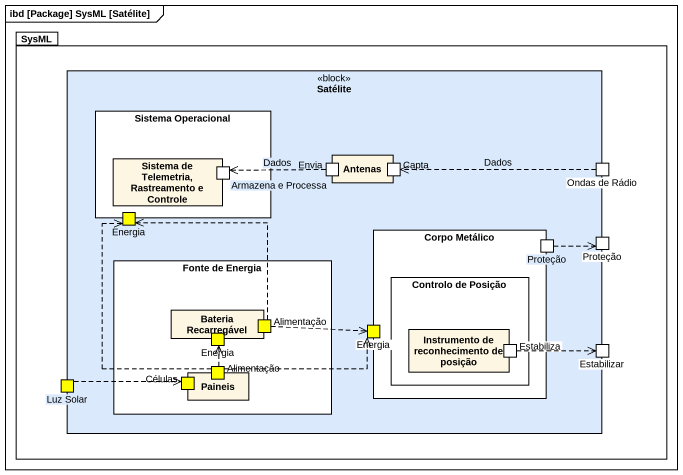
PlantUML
@startuml
mainframe ibd [Package] SysML [Satélite]
package SysML {
  rectangle Satélite <<block>> #DAEAFC {
    rectangle "Sistema Operacional" as Sistema_Operacional {
      rectangle "Sistema de Telemetria, Rastreamento e Controle" as Sistema_de_Telemetria {
        port "Armazena e Processa" as Armazena_e_Processa
      }
      port Energia #FFFF00
    }
    rectangle Antenas {
      port Envia
      port Capta
    }
    port "Ondas de Rádio" as Ondas_de_Rádio
    rectangle "Corpo Metálico" as Corpo_Metálico {
      port Proteção
      rectangle "Controlo de Posição" as Controlo_de_Posição {
        rectangle "Instrumento de reconhecimento de posição" as Instrumento_de {
          port Estabiliza
        }
      }
      port "Energia" as Energia_3 #FFFF00
    }
    port "Proteção" as Proteção_2
    rectangle "Fonte de Energia" as Fonte_de_Energia {
      rectangle "Bateria Recarregável" as Bateria_Recarregável {
        port Alimentação #FFFF00
        port "Energia" as Energia_2 #FFFF00
      }
      rectangle Paineis {
        port Células #FFFF00
        port "Alimentação" as Alimentação_2 #FFFF00
      }
    }
    port Estabilizar
    port "Luz Solar" as Luz_Solar #FFFF00
  }
}
Envia .left.> Armazena_e_Processa : Dados
Ondas_de_Rádio .left.> Capta : Dados
Proteção .right.> Proteção_2
Alimentação .up.> Energia
Alimentação .right.> Energia_3
Estabiliza .right.> Estabilizar
Luz_Solar .right.> Células
Alimentação_2 .up.> Energia
Alimentação_2 .up.> Energia_2
Alimentação_2 .right.> Energia_3
@enduml
